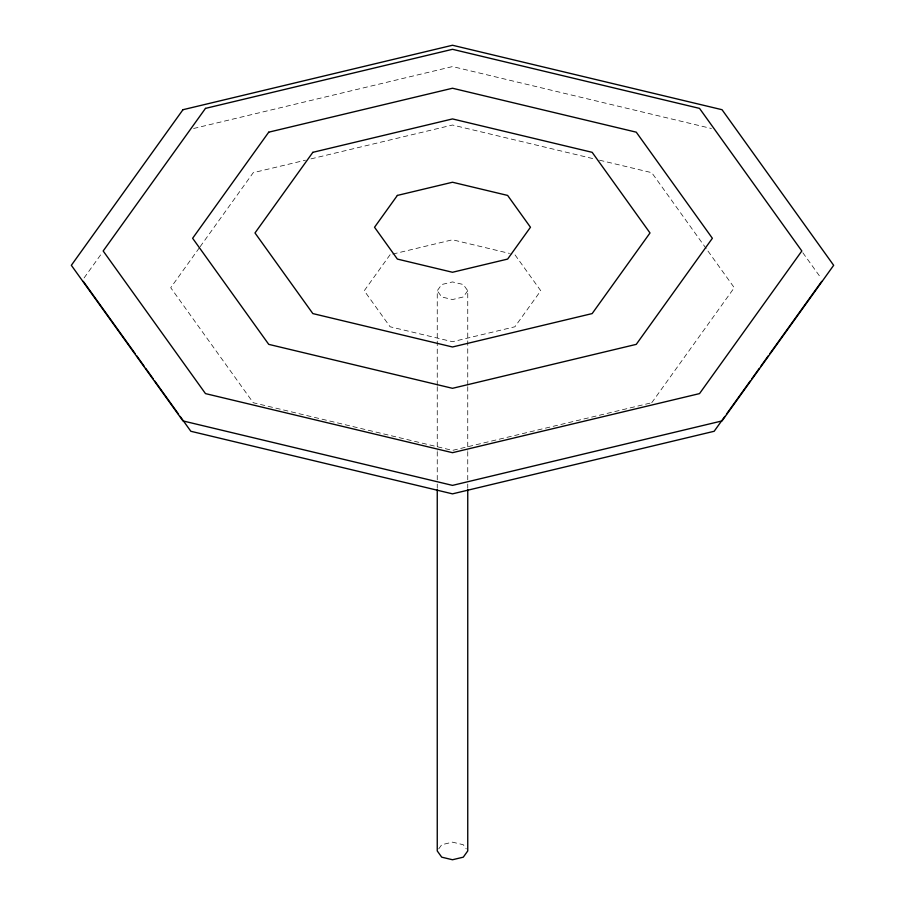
<?xml version="1.0" encoding="UTF-8"?>
<svg xmlns="http://www.w3.org/2000/svg" width="905" height="905" viewBox="0 0 905 905"><rect width="100%" height="100%" fill="white"/><g stroke="black" fill="none" stroke-linecap="round" stroke-linejoin="round"><path stroke-width="0.68" stroke-dasharray="4.53 3.39" d="M84.097 277.926L102.163 252.744M199.326 247.846L170.728 287.711L253.253 402.736L452.5 450.385L650.367 403.064M200.141 246.703L253.253 172.674L305.471 160.196M390.089 254.712L364.24 290.743L390.089 326.773L452.5 341.705L514.911 326.773L540.76 290.743L514.911 254.712L510.839 253.739M437.251 385.292L437.251 290.743L441.719 284.521L452.5 281.941L463.281 284.521L467.749 290.743L467.749 385.292M467.749 290.743L463.281 296.964L452.5 299.544L441.719 296.964L437.251 290.743M651.747 402.736L734.272 287.711L707.303 250.131M438.744 848.867L441.719 844.727L452.5 842.148L463.281 844.727L466.256 848.867M193.58 128.499L452.5 66.574L711.421 128.499M310.969 158.873L452.5 125.026L594.031 158.873M392.804 254.067L452.5 239.78L509.481 253.411M599.529 160.196L651.747 172.674L706.488 248.988M802.837 252.744L820.903 277.926M467.749 386.695L467.749 450.192M467.749 451.606L467.749 482.648M467.749 484.062L467.749 488.293M437.251 386.695L437.251 450.192M437.251 451.606L437.251 482.648M437.251 484.062L437.251 488.293"/><path stroke-width="1.36" d="M724.837 416.402L714.158 431.278L452.5 493.859L190.842 431.278L180.163 416.402M726.477 414.117L750.29 380.926M751.931 378.641L759.318 368.335M760.958 366.05L768.345 355.744M769.985 353.459L821.717 281.365M83.283 281.365L135.015 353.459M136.655 355.744L144.042 366.05M145.682 368.335L153.069 378.641M154.71 380.926L178.523 414.117M467.749 489.707L467.749 850.949L463.281 857.171L452.5 859.75L441.719 857.171L437.251 850.949L437.251 489.707M182.968 109.709L71.337 265.312L182.968 420.927L452.5 485.385L722.032 420.927L833.663 265.312L722.032 109.709L452.5 45.25L182.968 109.709M205.48 108.385L103.17 250.99L205.48 393.607L452.5 452.681L699.52 393.607L801.83 250.99L699.52 108.385L452.5 49.311L205.48 108.385M268.74 132.175L192.629 238.275L268.74 344.364L452.5 388.313L636.26 344.364L712.371 238.275L636.26 132.175L452.5 88.238L268.74 132.175M312.847 152.323L254.995 232.958L312.847 313.583L452.5 346.988L592.153 313.583L650.005 232.958L592.153 152.323L452.5 118.928L312.847 152.323M397.374 195.423L374.534 227.257L397.374 259.079L452.5 272.269L507.626 259.079L530.466 227.257L507.626 195.423L452.5 182.244L397.374 195.423"/></g></svg>
